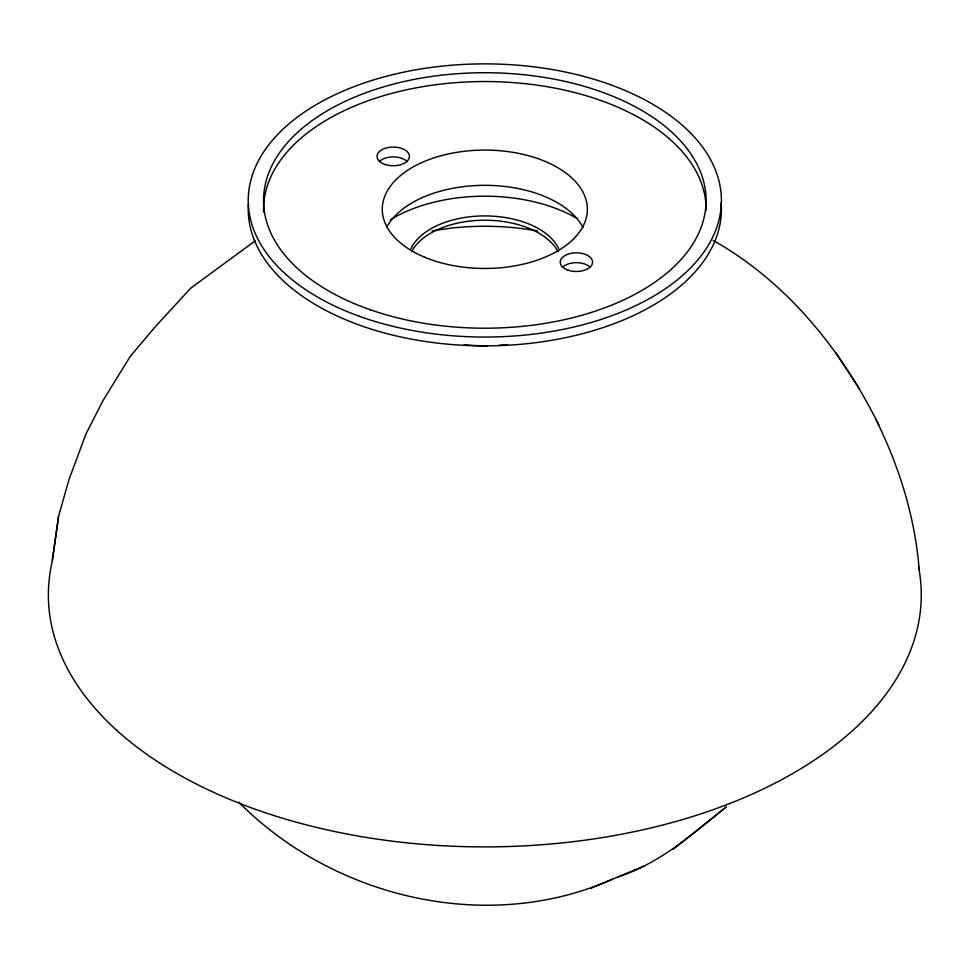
<?xml version="1.0" encoding="UTF-8"?>
<svg xmlns="http://www.w3.org/2000/svg" width="969" height="969" viewBox="0 0 969 969"><rect width="100%" height="100%" fill="white"/><g stroke="black" fill="none" stroke-linecap="round" stroke-linejoin="round"><path stroke-width="1.45" d="M255.101 240.918L190.699 288.193L154.713 327.352L130.27 356.374L103.223 400.161L85.866 434.173L68.944 479.728L58.588 516.211L52.29 561.233A436.45 251.976 0 0 0 476.457 846.858A436.45 251.976 0 0 0 919.266 570.826C915.305 517.943 899.293 466.44 875.697 419.117M52.278 560.397L58.588 516.211M672.934 849.474L726.278 806.874C692.823 834.067 659.756 863.331 617.992 876.969M238.822 802.187C333.724 898.106 487.734 934.697 612.59 879.113M591.151 888.137L644.833 865.705M713.087 240.373C786.792 281.894 841.891 350.197 878.944 425.246M859.515 388.993L835.702 352.607M379.218 161.593A16.194 9.351 0 0 1 407.259 161.593M562.383 267.347A16.194 9.351 0 0 1 590.424 267.347M263.616 212.102A221.259 127.738 0 0 1 483.192 81.541A221.259 127.738 0 0 1 706.074 210.225M721.13 202.703A236.593 136.593 0 0 1 486.087 345.872A236.593 136.593 0 0 1 248.403 204.168M507.671 344.564A129.519 74.783 0 0 1 499.023 345.291M487.359 345.727A129.519 74.783 0 0 1 464.115 344.782M390.192 219.915A129.519 74.783 0 0 1 577.052 218.473M386.619 227.497A102.532 59.194 0 0 1 484.815 185.333A102.532 59.194 0 0 1 583.023 227.497M918.503 566.562A436.45 251.976 0 0 1 919.024 569.409M411.013 248.621A76.418 44.114 0 0 1 484.815 215.917A76.418 44.114 0 0 1 558.628 248.621M411.607 251.686A76.418 44.114 0 0 1 484.815 220.217A76.418 44.114 0 0 1 558.035 251.686M432.004 231.034A172.688 99.698 0 0 1 537.638 231.034M385.141 164.5A16.194 9.351 0 0 0 409.427 156.397A16.194 9.351 0 0 0 385.141 148.305A16.194 9.351 0 0 0 385.141 164.5M568.306 270.242A16.194 9.351 0 0 0 592.592 262.151A16.194 9.351 0 0 0 568.306 254.06A16.194 9.351 0 0 0 568.306 270.242M370.533 309.85A221.259 127.738 0 0 0 706.038 202.909A221.259 127.738 0 0 0 377.886 88.627A221.259 127.738 0 0 0 370.533 309.85M358.954 316.124A236.593 136.593 0 0 0 721.239 205.573A236.593 136.593 0 0 0 374.276 79.7A236.593 136.593 0 0 0 358.954 316.124M423.938 256.906A102.532 59.194 0 0 0 586.705 215.905A102.532 59.194 0 0 0 443.814 155.016A102.532 59.194 0 0 0 423.938 256.906"/></g></svg>
